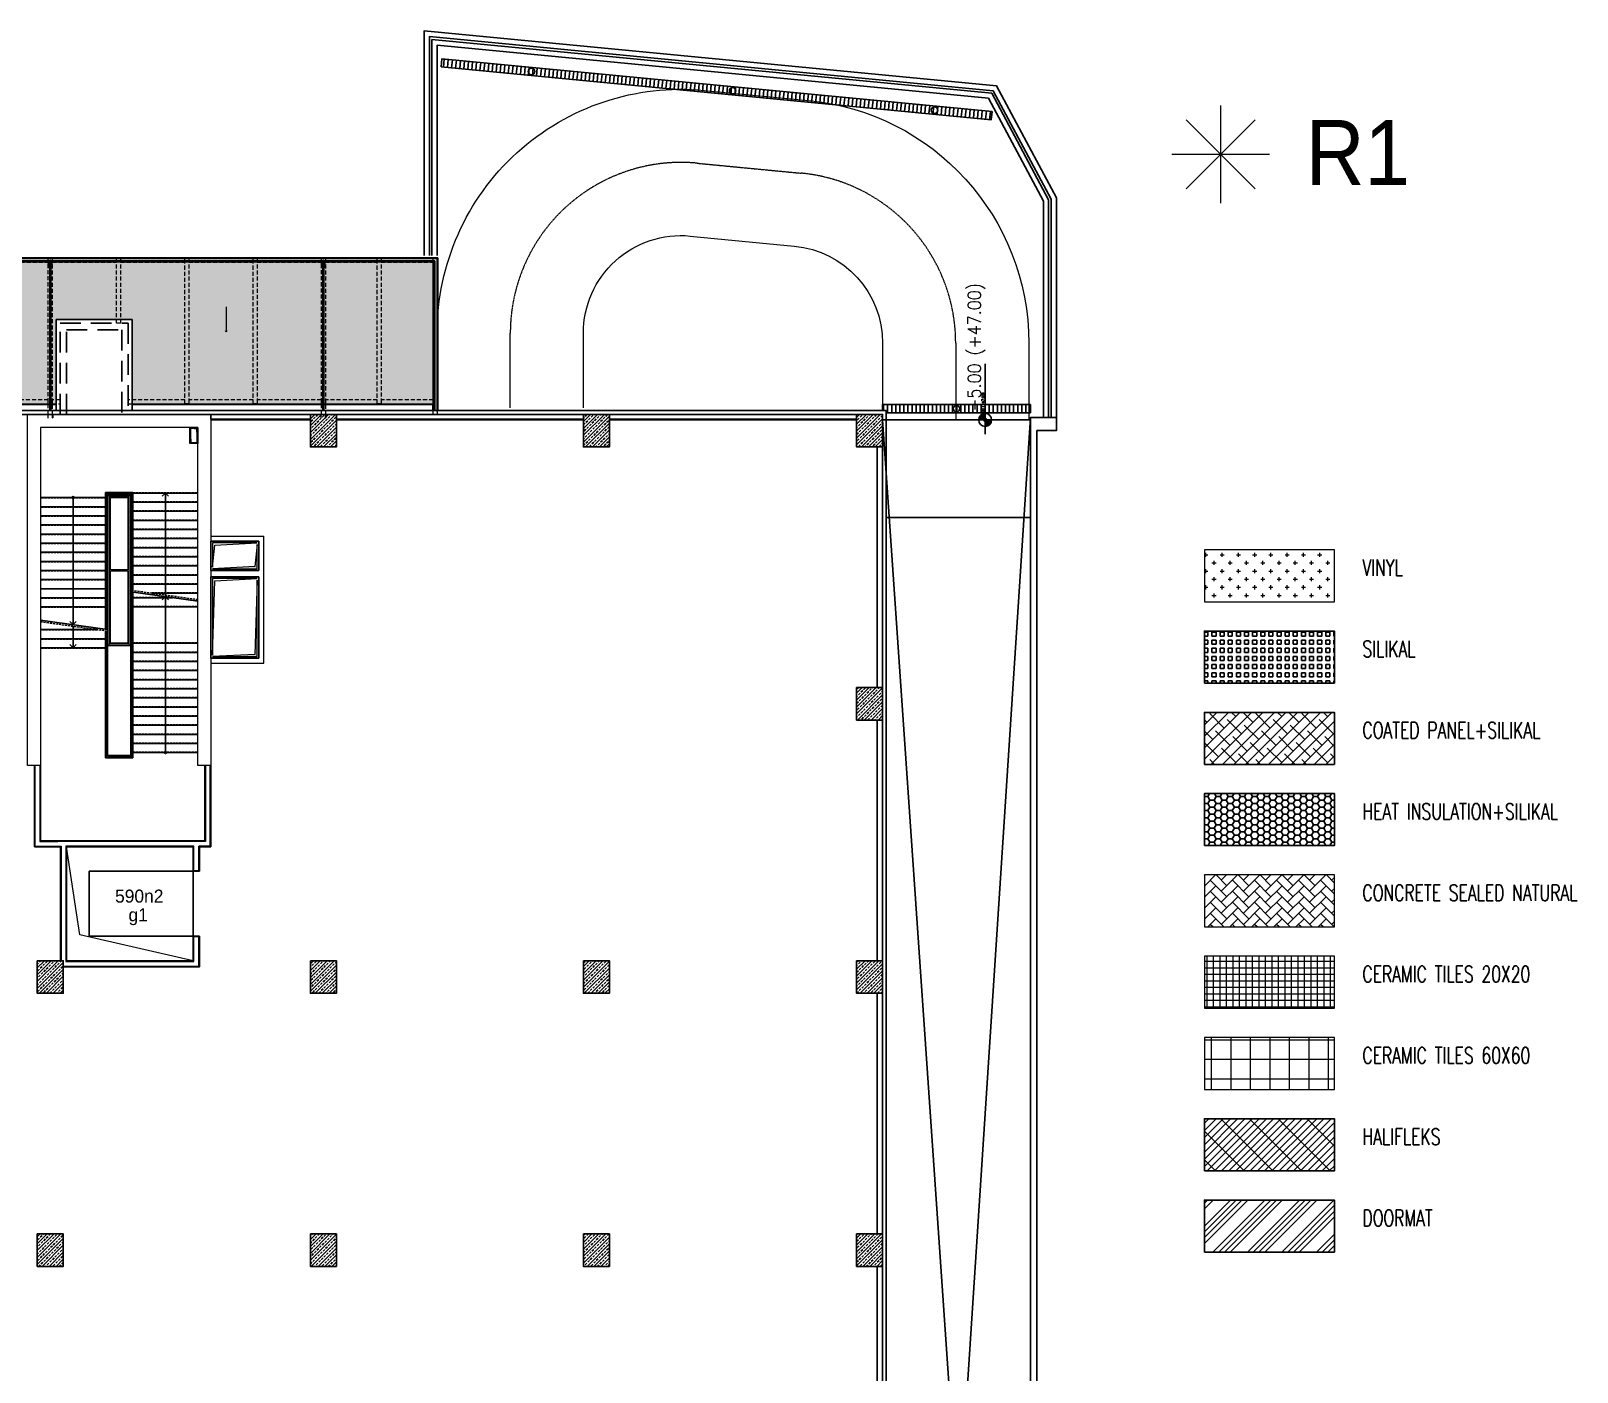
# Model space of a CAD drawing. Header units: metres. Extents: x -11920 to 1298, y -8631 to 433.
# Drawn here: x -3458 to 1298, y -3691 to 433 of the extents above; entities that cross this region are included whole.
import ezdxf
from ezdxf.enums import TextEntityAlignment as Align

# ---------------------------------------------------------------- set-up
doc = ezdxf.new("R2010")
doc.units = ezdxf.units.M
doc.header["$LTSCALE"] = 0.01
doc.header["$MEASUREMENT"] = 0
for name, pattern in [('DASHDOT', [1, 0.5, -0.25, 0, -0.25]), ('HIDDEN', [9.525, 6.35, -3.175]), ('HIDDEN2', [0.1875, 0.125, -0.0625])]:
    doc.linetypes.add(name, pattern=pattern)
doc.layers.get('0').update_dxf_attribs({"color": 30, "lineweight": 0})
for name, color, linetype, lineweight in [('Ag-040', 2, 'Continuous', 20), ('AG-ELEV-03', 9, 'Continuous', 20), ('AG-Notation_Slope', 255, 'Continuous', 9), ('AG-Steel-Hidden', 197, 'HIDDEN2', 20), ('AG-Wall', 4, 'Continuous', 20), ('Cephe Duvarı', 3, 'Continuous', 30), ('DOS-AG-Floor_Ceramic', 171, 'Continuous', 15), ('DOS-AG-Floor_Concrete(with hardener)', 14, 'Continuous', 18), ('DOS-AG-Floor_PVC', 91, 'Continuous', 15), ('DOS-AG-Text', 7, 'Continuous', 0), ('PERDE DUVAR', 5, 'Continuous', 40), ('shaft', 3, 'Continuous', 20)]:
    doc.layers.add(name, color=color, linetype=linetype, lineweight=lineweight)
for name, color, linetype in [('AG-ELEV-02', 152, 'Continuous'), ('AG-HATCH', 9, 'Continuous'), ('AG-HIDDEN', 9, 'HIDDEN'), ('AG-PLASTER', 73, 'Continuous'), ('AG-STAIR', 3, 'Continuous'), ('AR-HANDRAIL', 20, 'Continuous'), ('DOS-AG-Doormat', 131, 'Continuous'), ('DOS-AG-Floor-Acrudur', 57, 'Continuous'), ('DOS-AG-Floor-Acrydur-2', 33, 'Continuous'), ('DOS-AG-Floor-CoatedPanel', 254, 'Continuous'), ('DOS-AG-Floor-halifleks', 240, 'Continuous'), ('V-0_Hatch_Concrete', 252, 'Continuous'), ('V-0_Notation_Level_200', 2, 'Continuous'), ('V-0_Notation_Level_200 @ 1', 2, 'Continuous'), ('V-0_Notation_Level_200 @ 10', 2, 'Continuous'), ('V-0_Notation_Level_200 @ 50', 2, 'Continuous'), ('V-2_Column', 160, 'Continuous'), ('V-2_Stair', 100, 'Continuous'), ('V-2_Wall_Concrete', 160, 'Continuous'), ('V-5_Mechanical', 222, 'Continuous')]:
    doc.layers.add(name, color=color, linetype=linetype)
doc.styles.add('ARIAL-ING', font='arial.ttf')
doc.styles.add('IIS IKEA SANS', font='')
doc.styles.add('KOT', font='simplex.shx', dxfattribs={"width": 0.9})
doc.styles.add('TROMANS', font='simplex.shx')
doc.styles.get('IIS IKEA SANS').set_extended_font_data('IKEA Sans')

# ---------------------------------------------------------------- blocks, each defined once
blk = doc.blocks.new('150714_ARSA$0$KOLON 80X120')
at = {"layer": 'V-0_Hatch_Concrete'}
h = blk.add_hatch(dxfattribs=at)
h.set_pattern_fill('ANSI33', color=256, scale=60)
h.set_pattern_definition([(45, (-19036.79, -4512.143), (-10.606602, 10.606602), []), (45, (-19026.183, -4512.143), (-10.606602, 10.606602), [7.5, -3.75])])
h.paths.add_polyline_path([(0, 100), (80, 100), (80, 0), (0, 0)])
blk.add_lwpolyline([(0, 100), (80, 100), (80, 0), (0, 0), (0, 100)])
blk = doc.blocks.new('*U24')
h = blk.add_hatch(color=256)
h.paths.add_polyline_path([(0, 0), (248, 0, 0.414214), (0, 248)])
h.paths.add_polyline_path([(0, -248), (0, 0), (-248, 0, 0.414214)])
for p, q in [((-547, 0), (2149, 0)), ((0, 503), (0, -536))]:
    blk.add_line(p, q)
blk.add_circle((0, 0), 248)
at = {"style": 'KOT', "width": 0.9}
blk.add_attdef('BITMIS-KOT', text='', height=400, dxfattribs=at).set_placement((319, 15), align=Align.BOTTOM_LEFT)
blk.add_attdef('KABA-KOT', text='', height=400, dxfattribs=at).set_placement((314, -177), align=Align.TOP_LEFT)
blk = doc.blocks.new('*U96')
at = {"layer": 'V-0_Notation_Level_200 @ 1'}
ref = blk.add_blockref('*U24', (-522.7, -762.9), dxfattribs=dict(at, xscale=0.0016, yscale=0.0016, zscale=0.0016, rotation=90))
ref.add_attrib('BITMIS-KOT', '-5.00 (+47.00)', dxfattribs={"layer": '0', "height": 0.8, "rotation": 90, "style": 'KOT', "width": 0.9}).set_placement((-522.7, -762.4), align=Align.BOTTOM_LEFT)
at = {"layer": 'V-0_Notation_Level_200 @ 10'}
ref = blk.add_blockref('*U24', (-522.7, -762.9), dxfattribs=dict(at, xscale=0.016, yscale=0.016, zscale=0.016, rotation=90))
ref.add_attrib('BITMIS-KOT', '-5.00 (+47.00)', dxfattribs={"layer": '0', "height": 8, "rotation": 90, "style": 'KOT', "width": 0.9}).set_placement((-522.9, -757.8), align=Align.BOTTOM_LEFT)
at = {"layer": 'V-0_Notation_Level_200 @ 50'}
ref = blk.add_blockref('*U24', (-522.7, -762.9), dxfattribs=dict(at, xscale=0.08, yscale=0.08, zscale=0.08, rotation=90))
ref.add_attrib('BITMIS-KOT', '-5.00 (+47.00)', dxfattribs={"layer": '0', "height": 40, "rotation": 90, "style": 'KOT', "width": 0.9}).set_placement((-523.9, -737.3), align=Align.BOTTOM_LEFT)
blk = doc.blocks.new('A$C5BCB4934')
at = {"layer": 'PERDE DUVAR', "lineweight": -2}
blk.add_lwpolyline([(-564, 0), (-564, 1080), (0, 1080), (0, 0), (-40, 0), (-40, 1040), (-524, 1040), (-524, 0)], close=True, dxfattribs=at)
blk = doc.blocks.new('exhaust')
at = {"color": 8, "ltscale": 0.3}
blk.add_lwpolyline([(0, 700), (4640, 700), (4640, 0), (0, 0)], close=True, dxfattribs=at)
for points in [[(50, 650), (0, 700)], [(4590, 650), (4640, 700)], [(50, 50), (0, 0)], [(4640, 0), (4590, 50)]]:
    blk.add_lwpolyline(points, dxfattribs=at)
at = {"color": 122, "ltscale": 0.3}
blk.add_lwpolyline([(50, 650), (4590, 650), (4590, 50), (50, 50)], close=True, dxfattribs=at)
for points in [[(2305, 80), (80, 80), (80, 620), (2305, 620), (2305, 80)], [(2335, 620), (4560, 620), (4560, 80), (2335, 80), (2335, 620)]]:
    blk.add_lwpolyline(points, dxfattribs=at)
blk = doc.blocks.new('KKK1')
at = {"layer": 'AR-HANDRAIL', "linetype": 'DASHDOT', "ltscale": 5}
blk.add_lwpolyline([(-140, 18), (-140, -82)], dxfattribs=at)
at = {"layer": 'AR-HANDRAIL', "color": 152, "ltscale": 2.5}
blk.add_lwpolyline([(-175, -20), (-175, 0), (-105, 0), (-105, -20)], dxfattribs=at)
at = {"layer": 'AR-HANDRAIL', "color": 9, "linetype": 'HIDDEN', "ltscale": 10}
blk.add_lwpolyline([(-175, -20), (-175, -25), (-105, -25), (-105, -20)], dxfattribs=at)
blk.add_lwpolyline([(-148, -25), (-148, -60), (-132, -60), (-132, -25)], close=True, dxfattribs=at)
blk = doc.blocks.new('A$C5B44039D')
at = {"color": 8, "ltscale": 0.3}
blk.add_lwpolyline([(-272, -213), (-277, -208)], dxfattribs=at)
at = {"layer": 'AG-HIDDEN', "ltscale": 100}
for p, q in [((-284, -217), (-484, -217)), ((-200, -201), (0, -201)), ((-200, -229), (0, -229)), ((-284, -245), (-484, -245)), ((-284, -273), (-484, -273)), ((-200, -257), (0, -257)), ((-200, -285), (0, -285)), ((-284, -301), (-484, -301)), ((-284, -329), (-484, -329)), ((-200, -313), (0, -313)), ((-284, -357), (-484, -357)), ((-200, -341), (0, -341)), ((-200, -369), (0, -369)), ((-284, -385), (-484, -385)), ((-284, -413), (-484, -413)), ((-200, -397), (0, -397)), ((-200, -425), (0, -425)), ((-284, -441), (-484, -441)), ((-284, -469), (-484, -469)), ((-200, -453), (0, -453)), ((-284, -497), (-484, -497)), ((0, -529.8), (-206.5, -500.9)), ((-200, -481), (0, -481)), ((-200, -523), (-77.8, -523)), ((-141.7, -509), (0, -509)), ((-284, -525), (-484, -525)), ((-284, -553), (-484, -553)), ((-200, -551), (0, -551)), ((-484, -597.6), (-277.5, -626.5)), ((-309.7, -623), (-484, -623)), ((-284, -651), (-484, -651)), ((-200, -663), (0, -663)), ((-284, -679), (-484, -679)), ((-200, -691), (0, -691)), ((-200, -719), (0, -719)), ((-200, -747), (0, -747)), ((-200, -775), (0, -775)), ((-200, -803), (0, -803)), ((-200, -831), (0, -831)), ((-200, -859), (0, -859)), ((-200, -887), (0, -887)), ((-200, -915), (0, -915)), ((-200, -943), (0, -943)), ((-200, -971), (0, -971)), ((-200, -999), (0, -999))]:
    blk.add_line(p, q, dxfattribs=at)
at = {"layer": 'AG-STAIR'}
for p, q in [((-284, -216), (-484, -216)), ((-200, -200), (-284, -200)), ((-284, -200), (-284, -620.6)), ((-200, -501.8), (-200, -200)), ((-200, -202), (0, -202)), ((-200, -230), (0, -230)), ((-284, -244), (-484, -244)), ((-284, -272), (-484, -272)), ((-200, -258), (0, -258)), ((-284, -300), (-484, -300)), ((-284, -328), (-484, -328)), ((-200, -286), (0, -286)), ((-200, -314), (0, -314)), ((-284, -356), (-484, -356)), ((-200, -342), (0, -342)), ((-200, -370), (0, -370)), ((-284, -384), (-484, -384)), ((-284, -412), (-484, -412)), ((-200, -398), (0, -398)), ((-200, -426), (0, -426)), ((-284, -440), (-484, -440)), ((-284, -468), (-484, -468)), ((-200, -454), (0, -454)), ((-284, -496), (-484, -496)), ((0, -534.9), (-206.5, -506)), ((-200, -482), (0, -482)), ((-200, -1016), (-200, -506.9)), ((-141.7, -510), (0, -510)), ((-284, -524), (-484, -524)), ((-284, -552), (-484, -552)), ((-200, -524), (-77.8, -524)), ((-200, -552), (0, -552)), ((-484, -592.6), (-277.5, -621.5)), ((-309.7, -622), (-484, -622)), ((-284, -650), (-484, -650)), ((-284, -625.6), (-284, -1016)), ((-200, -664), (0, -664)), ((-284, -678), (-484, -678)), ((-200, -692), (0, -692)), ((-200, -720), (0, -720)), ((-200, -748), (0, -748)), ((-200, -776), (0, -776)), ((-200, -804), (0, -804)), ((-200, -832), (0, -832)), ((-200, -860), (0, -860)), ((-200, -888), (0, -888)), ((-200, -916), (0, -916)), ((-200, -944), (0, -944)), ((-200, -972), (0, -972)), ((-284, -1016), (-200, -1016)), ((-200, -1000), (0, -1000))]:
    blk.add_line(p, q, dxfattribs=at)
at = {"layer": 'AG-STAIR', "color": 9}
for p, q in [((-384, -216), (-384, -606.6)), ((-100, -202), (-100, -515.8)), ((-100, -520.9), (-100, -1000)), ((-384, -611.6), (-384, -678))]:
    blk.add_line(p, q, dxfattribs=at)
for points in [[(-90.1, -211.9), (-100, -202), (-109.9, -211.9)], [(-90.1, -530.8), (-100, -520.9), (-109.9, -530.8)], [(-393.9, -596.7), (-384, -606.6), (-374.1, -596.7)], [(-393.9, -668.1), (-384, -678), (-374.1, -668.1)]]:
    blk.add_lwpolyline(points, dxfattribs=at)
for centre in [(-384, -216), (-100, -1000)]:
    blk.add_circle(centre, 3, dxfattribs=at)
at = {"layer": 'AR-HANDRAIL', "color": 9, "ltscale": 2.5}
for points in [[(-202, -501.6), (-202, -202), (-282, -202), (-282, -620.8)], [(-206.5, -500.9), (-206.5, -206.5), (-277.5, -206.5), (-277.5, -621.5)], [(-202, -506.6), (-202, -1014), (-282, -1014), (-282, -625.9)], [(-206.5, -506), (-206.5, -1009.5), (-277.5, -1009.5), (-277.5, -626.5)]]:
    blk.add_lwpolyline(points, dxfattribs=at)
at = {"layer": 'AR-HANDRAIL', "ltscale": 2.5}
for points in [[(-202.4, -501.5), (-202.4, -202.4), (-281.7, -202.4), (-281.7, -620.9)], [(-206.2, -501), (-206.2, -206.2), (-277.9, -206.2), (-277.9, -621.4)], [(-202.4, -506.6), (-202.4, -1013.7), (-281.7, -1013.7), (-281.7, -625.9)], [(-206.2, -506), (-206.2, -1009.9), (-277.9, -1009.9), (-277.9, -626.5)]]:
    blk.add_lwpolyline(points, dxfattribs=at)
at = {"layer": 'AR-HANDRAIL', "yscale": 0.1, "zscale": 0.1}
for p, xscale, rotation in [((-284, -216), 0.1, 90), ((-200, -230), -0.1, 270), ((-284, -300), 0.1, 90), ((-200, -314), -0.1, 270), ((-284, -384), 0.1, 90), ((-200, -398), -0.1, 270), ((-284, -468), 0.1, 90), ((-200, -482), -0.1, 270), ((-284, -552), 0.1, 90), ((-200, -552), -0.1, 270), ((-284, -678), -0.1, 90), ((-200, -664), 0.1, 270), ((-284, -748), -0.1, 90), ((-200, -748), 0.1, 270), ((-284, -832), -0.1, 90), ((-200, -832), 0.1, 270), ((-284, -916), -0.1, 90), ((-200, -916), 0.1, 270), ((-284, -1000), -0.1, 90), ((-200, -1000), 0.1, 270), ((-256, -1016), -0.1, 180), ((-200, -1016), -0.1, 180)]:
    blk.add_blockref('KKK1', p, dxfattribs=dict(at, xscale=xscale, rotation=rotation))
for p, xscale in [((-256, -200), 0.1), ((-228, -200), -0.1)]:
    blk.add_blockref('KKK1', p, dxfattribs=dict(at, xscale=xscale))
blk = doc.blocks.new('FAGDFS')
at = {"color": 3}
for p, q in [((-15, 207), (-15, 4622)), ((15, 207), (15, 4622)), ((-35, 207), (-35, 187)), ((-35, 207), (35, 207)), ((-35, 187), (35, 187)), ((35, 207), (35, 187))]:
    blk.add_line(p, q, dxfattribs=at)
for points in [[(-12, 85), (-27, 85), (-27, 187), (-12, 187)], [(10, 165), (10, 0), (-10, 0), (-10, 165)], [(12, 85), (27, 85), (27, 187), (12, 187)]]:
    blk.add_lwpolyline(points, close=True, dxfattribs=at)
blk = doc.blocks.new('SACAK')
at = {"layer": 'AG-HATCH', "true_color": 0x303030}
h = blk.add_hatch(dxfattribs=at)
h.set_pattern_fill('ACAD_ISO07W100', color=250, scale=5, angle=45, style=0)
h.set_pattern_definition([(45, (2208.435, 745.879), (-17.67767, 17.67767), [2.5, -15])])
h.paths.add_polyline_path([(-938.5, 291.5), (-938.5, 31.2), (-11.8, 31.2), (-11.8, 468.2), (-3621.6, 468.2), (-4378.6, 31.2), (-1171.5, 31.2), (-1171.5, 291.5)])
at = {"layer": 'AG-ELEV-02'}
for p, q in [((-3625.3, 481.8), (-4439.8, 11.5)), ((-3624.9, 480.4), (-4437.1, 11.5)), ((-3624.7, 479.7), (-4435.7, 11.5)), ((1.8, 481.8), (-3625.3, 481.8)), ((0.4, 480.4), (-3624.9, 480.4)), ((-0.3, 479.7), (-3624.7, 479.7)), ((-0.3, 11.5), (-0.3, 479.7)), ((1.8, 481.8), (0.4, 480.4)), ((0.4, 11.5), (0.4, 480.4)), ((1.8, 11.5), (1.8, 481.8)), ((-3622.8, 472.4), (-3709.1, 422.6)), ((-3622.5, 471.5), (-3708.2, 422.1)), ((-2871.9, 472.4), (-3622.8, 472.4)), ((-2872.8, 471.5), (-3622.5, 471.5)), ((-2871.9, 472.4), (-2872.8, 471.5)), ((-2872.8, 465.2), (-2872.8, 471.5)), ((-2871.9, 465.2), (-2871.9, 472.4)), ((-2031.4, 472.4), (-2869.1, 472.4)), ((-2869.1, 472.4), (-2868.2, 471.5)), ((-2869.1, 465.2), (-2869.1, 472.4)), ((-2032.3, 471.5), (-2868.2, 471.5)), ((-2868.2, 465.2), (-2868.2, 471.5)), ((-2031.4, 472.4), (-2032.3, 471.5)), ((-2032.3, 465.2), (-2032.3, 471.5)), ((-2031.4, 465.2), (-2031.4, 472.4)), ((-1191.4, 472.4), (-2028.6, 472.4)), ((-2028.6, 472.4), (-2027.7, 471.5)), ((-2028.6, 465.2), (-2028.6, 472.4)), ((-1192.3, 471.5), (-2027.7, 471.5)), ((-2027.7, 465.2), (-2027.7, 471.5)), ((-1191.4, 472.4), (-1192.3, 471.5)), ((-1192.3, 465.2), (-1192.3, 471.5)), ((-1191.4, 465.2), (-1191.4, 472.4)), ((-351.4, 472.4), (-1188.6, 472.4)), ((-1188.6, 472.4), (-1187.7, 471.5)), ((-1188.6, 465.2), (-1188.6, 472.4)), ((-352.3, 471.5), (-1187.7, 471.5)), ((-1187.7, 465.2), (-1187.7, 471.5)), ((-351.4, 472.4), (-352.3, 471.5)), ((-352.3, 465.2), (-352.3, 471.5)), ((-351.4, 465.2), (-351.4, 472.4)), ((-7.6, 472.4), (-348.6, 472.4)), ((-348.6, 472.4), (-347.7, 471.5)), ((-348.6, 465.2), (-348.6, 472.4)), ((-8.5, 471.5), (-347.7, 471.5)), ((-347.7, 465.2), (-347.7, 471.5)), ((-7.6, 472.4), (-8.5, 471.5)), ((-8.5, 11.5), (-8.5, 471.5)), ((-7.6, 11.5), (-7.6, 472.4)), ((-3711.9, 421), (-4421.1, 11.5)), ((-3712.8, 419.4), (-4419.3, 11.5)), ((-3712.8, 412.7), (-3712.8, 419.4)), ((-3711.9, 412.7), (-3711.9, 421)), ((-3709.1, 412.7), (-3709.1, 422.6)), ((-3708.2, 412.7), (-3708.2, 422.1))]:
    blk.add_line(p, q, dxfattribs=at)
at = {"layer": 'AG-ELEV-02', "ltscale": 5}
blk.add_line((0, 8.5), (0, 480), dxfattribs=at)
at = {"layer": 'AG-ELEV-03'}
for p, q in [((-3621.6, 468.2), (-3704.9, 420.2)), ((-3621.6, 468.2), (-3622.5, 471.5)), ((-2876.1, 468.2), (-3621.6, 468.2)), ((-2876.1, 468.2), (-2872.8, 471.5)), ((-2876.1, 451.3), (-2876.1, 468.2)), ((-2876.1, 451.3), (-2872, 451.3)), ((-2864.9, 451.3), (-2869, 451.3)), ((-2864.9, 468.2), (-2868.2, 471.5)), ((-2035.6, 468.2), (-2864.9, 468.2)), ((-2864.9, 451.3), (-2864.9, 468.2)), ((-2035.6, 468.2), (-2032.3, 471.5)), ((-2035.6, 451.3), (-2035.6, 468.2)), ((-2035.6, 451.3), (-2031.5, 451.3)), ((-2024.4, 451.3), (-2028.5, 451.3)), ((-2024.4, 468.2), (-2027.7, 471.5)), ((-1195.6, 468.2), (-2024.4, 468.2)), ((-2024.4, 451.3), (-2024.4, 468.2)), ((-1195.6, 468.2), (-1192.3, 471.5)), ((-1195.6, 451.3), (-1195.6, 468.2)), ((-1195.6, 451.3), (-1191.5, 451.3)), ((-1184.4, 451.3), (-1188.5, 451.3)), ((-1184.4, 468.2), (-1187.7, 471.5)), ((-355.6, 468.2), (-1184.4, 468.2)), ((-1184.4, 451.3), (-1184.4, 468.2)), ((-355.6, 468.2), (-352.3, 471.5)), ((-355.6, 451.3), (-355.6, 468.2)), ((-355.6, 451.3), (-351.5, 451.3)), ((-344.4, 451.3), (-348.5, 451.3)), ((-344.4, 468.2), (-347.7, 471.5)), ((-344.4, 451.3), (-344.4, 468.2)), ((-11.8, 468.2), (-344.4, 468.2)), ((-11.8, 468.2), (-8.5, 471.5)), ((-11.8, 11.5), (-11.8, 468.2)), ((-3716.1, 413.7), (-4412.7, 11.5)), ((-3716.1, 413.7), (-3712.8, 419.4)), ((-3716.1, 398.8), (-3716.1, 413.7)), ((-3716.1, 398.8), (-3712, 398.8)), ((-3704.9, 398.8), (-3709, 398.8)), ((-3704.9, 420.2), (-3708.2, 422.1)), ((-3704.9, 398.8), (-3704.9, 420.2)), ((-2038, 29.3), (-4381.8, 29.3)), ((-1171.5, 31.2), (-4378.6, 31.2)), ((-1182, 29.3), (-2038, 29.3)), ((-1171.5, 29.3), (-1182, 29.3)), ((-11.8, 31.2), (-938.5, 31.2)), ((-358, 29.3), (-938.5, 29.3)), ((-13.7, 29.3), (-358, 29.3)), ((-13.7, 29.3), (-11.8, 31.2)), ((-13.7, 11.5), (-13.7, 29.3))]:
    blk.add_line(p, q, dxfattribs=at)
at = {"layer": 'AG-Notation_Slope', "ltscale": 0.3}
for points in [[(-3409.7, 331.1), (-3409.7, 255.8), (-3407.7, 256.6), (-3409.7, 253), (-3411.6, 256.6), (-3409.7, 255.8)], [(-2983.8, 331.1), (-2983.8, 255.8), (-2981.9, 256.6), (-2983.8, 253), (-2985.7, 256.6), (-2983.8, 255.8)], [(-2536, 331.1), (-2536, 255.8), (-2534.1, 256.6), (-2536, 253), (-2538, 256.6), (-2536, 255.8)], [(-1929.4, 331.1), (-1929.4, 255.8), (-1927.5, 256.6), (-1929.4, 253), (-1931.4, 256.6), (-1929.4, 255.8)], [(-1521.3, 331.1), (-1521.3, 255.8), (-1519.3, 256.6), (-1521.3, 253), (-1523.2, 256.6), (-1521.3, 255.8)], [(-648.9, 331.1), (-648.9, 255.8), (-647, 256.6), (-648.9, 253), (-650.9, 256.6), (-648.9, 255.8)]]:
    blk.add_lwpolyline(points, dxfattribs=at)
at = {"layer": 'AG-Steel-Hidden', "ltscale": 10000}
for p, q in [((-3624.8, 480), (-4436.3, 11.5)), ((-3506.2, 480), (-3624.8, 480)), ((-3506.2, 480), (-3506.2, 467.6))]:
    blk.add_line(p, q, dxfattribs=at)
for points in [[(-3506.2, 32.5), (-3493.8, 32.5), (-3493.8, 480), (-3506.2, 480)], [(-3296.2, 32.5), (-3283.8, 32.5), (-3283.8, 480), (-3296.2, 480)], [(-3086.2, 32.5), (-3073.8, 32.5), (-3073.8, 480), (-3086.2, 480)], [(-2666.2, 32.5), (-2653.8, 32.5), (-2653.8, 480), (-2666.2, 480)], [(-2456.2, 32.5), (-2443.8, 32.5), (-2443.8, 480), (-2456.2, 480)], [(-2246.2, 32.5), (-2233.8, 32.5), (-2233.8, 480), (-2246.2, 480)], [(-1813.8, 32.5), (-1826.2, 32.5), (-1826.2, 480), (-1813.8, 480)], [(-1603.8, 32.5), (-1616.2, 32.5), (-1616.2, 480), (-1603.8, 480)], [(-1393.8, 32.5), (-1406.2, 32.5), (-1406.2, 480), (-1393.8, 480)], [(-973.8, 280), (-986.2, 280), (-986.2, 480), (-973.8, 480)], [(-763.8, 32.5), (-776.2, 32.5), (-776.2, 480), (-763.8, 480)], [(-553.8, 32.5), (-566.2, 32.5), (-566.2, 480), (-553.8, 480)], [(-171.9, 32.5), (-184.3, 32.5), (-184.3, 480), (-171.9, 480)], [(-3716.2, 0), (-3703.8, 0), (-3703.8, 434.4), (-3716.2, 427.2)], [(-3926.2, 32.5), (-3913.8, 32.5), (-3913.8, 313.2), (-3926.2, 306)], [(-4136.2, 32.5), (-4123.8, 32.5), (-4123.8, 191.9), (-4136.2, 184.7)], [(-4346.2, 0), (-4333.8, 0), (-4333.8, 70.7), (-4346.2, 63.5)], [(-2880.3, -1), (-2880.3, 0), (-2859.7, 0), (-2859.7, -1)], [(-2040.3, -1), (-2040.3, 0), (-2019.7, 0), (-2019.7, -1)], [(-1200.3, -1), (-1200.3, 0), (-1179.7, 0), (-1179.7, -1)], [(-360.3, -1), (-360.3, 0), (-339.7, 0), (-339.7, -1)], [(-3720.3, -1), (-3720.3, 0), (-3699.7, 0), (-3699.7, -1)]]:
    blk.add_lwpolyline(points, close=True, dxfattribs=at)
for points in [[(-3493.8, 480), (-3296.2, 480), (-3296.2, 467.6), (-3493.8, 467.6), (-3493.8, 480)], [(-3283.8, 480), (-3086.2, 480), (-3086.2, 467.6), (-3283.8, 467.6), (-3283.8, 480)], [(-3073.8, 480), (-2876.2, 480), (-2876.2, 467.6), (-3073.8, 467.6), (-3073.8, 480)], [(-2876.2, 0), (-2863.8, 0), (-2863.8, 480), (-2876.2, 480), (-2876.2, 0)], [(-2863.8, 480), (-2666.2, 480), (-2666.2, 467.6), (-2863.8, 467.6), (-2863.8, 480)], [(-2653.8, 480), (-2456.2, 480), (-2456.2, 467.6), (-2653.8, 467.6), (-2653.8, 480)], [(-2443.8, 480), (-2246.2, 480), (-2246.2, 467.6), (-2443.8, 467.6), (-2443.8, 480)], [(-2233.8, 480), (-2036.2, 480), (-2036.2, 467.6), (-2233.8, 467.6), (-2233.8, 480)], [(-2023.8, 0), (-2036.2, 0), (-2036.2, 480), (-2023.8, 480), (-2023.8, 0)], [(-1826.2, 480), (-2023.8, 480), (-2023.8, 467.6), (-1826.2, 467.6), (-1826.2, 480)], [(-1616.2, 480), (-1813.8, 480), (-1813.8, 467.6), (-1616.2, 467.6), (-1616.2, 480)], [(-1406.2, 480), (-1603.8, 480), (-1603.8, 467.6), (-1406.2, 467.6), (-1406.2, 480)], [(-1196.2, 480), (-1393.8, 480), (-1393.8, 467.6), (-1196.2, 467.6), (-1196.2, 480)], [(-1183.8, 0), (-1196.2, 0), (-1196.2, 480), (-1183.8, 480), (-1183.8, 0)], [(-986.2, 480), (-1183.8, 480), (-1183.8, 467.6), (-986.2, 467.6), (-986.2, 480)], [(-776.2, 480), (-973.8, 480), (-973.8, 467.6), (-776.2, 467.6), (-776.2, 480)], [(-566.2, 480), (-763.8, 480), (-763.8, 467.6), (-566.2, 467.6), (-566.2, 480)], [(-356.2, 480), (-553.8, 480), (-553.8, 467.6), (-356.2, 467.6), (-356.2, 480)], [(-343.8, 0), (-356.2, 0), (-356.2, 480), (-343.8, 480), (-343.8, 0)], [(-184.3, 480), (-343.8, 480), (-343.8, 467.6), (-184.3, 467.6), (-184.3, 480)], [(-12.4, 480), (-171.9, 480), (-171.9, 467.6), (-12.4, 467.6), (-12.4, 480)], [(0, 0), (-12.4, 0), (-12.4, 480), (0, 480), (0, 0)], [(-3506.2, 467.6), (-3621.5, 467.6), (-3703.8, 420.1)], [(-3716.2, 412.9), (-3913.8, 298.8)], [(-3926.2, 291.7), (-4123.8, 177.6)], [(-4136.2, 170.4), (-4333.8, 56.3)], [(-4346.2, 49.2), (-4430.1, 0.8)], [(-4353.6, 44.9), (-4346.2, 44.9), (-4346.2, 32.5), (-4375.1, 32.5)], [(-4333.8, 44.9), (-4136.2, 44.9), (-4136.2, 32.5), (-4333.8, 32.5), (-4333.8, 44.9)], [(-4123.8, 44.9), (-3926.2, 44.9), (-3926.2, 32.5), (-4123.8, 32.5), (-4123.8, 44.9)], [(-3913.8, 44.9), (-3716.2, 44.9), (-3716.2, 32.5), (-3913.8, 32.5), (-3913.8, 44.9)], [(-3703.8, 44.9), (-3506.2, 44.9), (-3506.2, 32.5), (-3703.8, 32.5), (-3703.8, 44.9)], [(-3493.8, 44.9), (-3296.2, 44.9), (-3296.2, 32.5), (-3493.8, 32.5), (-3493.8, 44.9)], [(-3283.8, 44.9), (-3086.2, 44.9), (-3086.2, 32.5), (-3283.8, 32.5), (-3283.8, 44.9)], [(-3073.8, 44.9), (-2876.2, 44.9), (-2876.2, 32.5), (-3073.8, 32.5), (-3073.8, 44.9)], [(-2863.8, 44.9), (-2666.2, 44.9), (-2666.2, 32.5), (-2863.8, 32.5), (-2863.8, 44.9)], [(-2653.8, 44.9), (-2456.2, 44.9), (-2456.2, 32.5), (-2653.8, 32.5), (-2653.8, 44.9)], [(-2443.8, 44.9), (-2246.2, 44.9), (-2246.2, 32.5), (-2443.8, 32.5), (-2443.8, 44.9)], [(-2233.8, 44.9), (-2036.2, 44.9), (-2036.2, 32.5), (-2233.8, 32.5), (-2233.8, 44.9)], [(-1826.2, 44.9), (-2023.8, 44.9), (-2023.8, 32.5), (-1826.2, 32.5), (-1826.2, 44.9)], [(-1616.2, 44.9), (-1813.8, 44.9), (-1813.8, 32.5), (-1616.2, 32.5), (-1616.2, 44.9)], [(-1406.2, 44.9), (-1603.8, 44.9), (-1603.8, 32.5), (-1406.2, 32.5), (-1406.2, 44.9)], [(-1196.2, 44.9), (-1393.8, 44.9), (-1393.8, 32.5), (-1196.2, 32.5), (-1196.2, 44.9)], [(-1160, 44.9), (-1183.8, 44.9), (-1183.8, 32.5), (-1160, 32.5), (-1160, 44.9)], [(-776.2, 44.9), (-950, 44.9), (-950, 32.5), (-776.2, 32.5), (-776.2, 44.9)], [(-566.2, 44.9), (-763.8, 44.9), (-763.8, 32.5), (-566.2, 32.5), (-566.2, 44.9)], [(-356.2, 44.9), (-553.8, 44.9), (-553.8, 32.5), (-356.2, 32.5), (-356.2, 44.9)], [(-184.3, 44.9), (-343.8, 44.9), (-343.8, 32.5), (-184.3, 32.5), (-184.3, 44.9)], [(-12.4, 44.9), (-171.9, 44.9), (-171.9, 32.5), (-12.4, 32.5), (-12.4, 44.9)]]:
    blk.add_lwpolyline(points, dxfattribs=at)
for points in [[(-3716.8, -1), (-3717.8, -1), (-3717.8, -10.3, 1), (-3716.8, -10.3)], [(-3703.2, -1), (-3702.2, -1), (-3702.2, -10.3, -1), (-3703.2, -10.3)], [(-2876.8, -1), (-2877.8, -1), (-2877.8, -10.3, 1), (-2876.8, -10.3)], [(-2863.2, -1), (-2862.2, -1), (-2862.2, -10.3, -1), (-2863.2, -10.3)], [(-2036.8, -1), (-2037.8, -1), (-2037.8, -10.3, 1), (-2036.8, -10.3)], [(-2023.2, -1), (-2022.2, -1), (-2022.2, -10.3, -1), (-2023.2, -10.3)], [(-1196.8, -1), (-1197.8, -1), (-1197.8, -10.3, 1), (-1196.8, -10.3)], [(-1183.2, -1), (-1182.2, -1), (-1182.2, -10.3, -1), (-1183.2, -10.3)], [(-356.8, -1), (-357.8, -1), (-357.8, -10.3, 1), (-356.8, -10.3)], [(-343.2, -1), (-342.2, -1), (-342.2, -10.3, -1), (-343.2, -10.3)]]:
    blk.add_lwpolyline(points, format="xyb", close=True, dxfattribs=at)
at = {"layer": 'AG-ELEV-02', "color": 3, "xscale": 0.1, "yscale": 0.1, "zscale": 0.1, "rotation": 180}
for p in [(-2870.5, 473.7), (-2030, 473.7), (-1190, 473.7), (-350, 473.7)]:
    blk.add_blockref('FAGDFS', p, dxfattribs=at)
blk = doc.blocks.new('A$C60D5476E')
at = {"layer": 'AG-ELEV-02', "ltscale": 2.5}
h = blk.add_hatch(dxfattribs=at)
h.set_pattern_fill('ANSI31', color=256, scale=1000, angle=-50.4861)
h.set_pattern_definition([(354.51395, (16712.23, -9671.01), (11.9504, 124.42744), [])])
h.paths.add_polyline_path([(11364, 12664), (9739, -4258), (9988, -4282), (11613, 12640)])
h = blk.add_hatch(dxfattribs=at)
h.set_pattern_fill('ANSI31', color=256, scale=1000, angle=-45)
h.set_pattern_definition([(9e-15, (8186.57, -22898.02), (5e-14, 125), [])])
edge = h.paths.add_edge_path()
edge.add_line((728, -1029), (728, -5464))
edge.add_line((728, -5464), (978, -5464))
edge.add_line((978, -5464), (978, -914))
edge.add_line((978, -914), (793, -914))
blk.add_lwpolyline([(11364, 12664), (9739, -4258), (9988, -4282), (11613, 12640)], close=True, dxfattribs=at)
blk.add_lwpolyline([(728, -1029), (728, -5464), (978, -5464), (978, -914), (793, -914)], dxfattribs=at)
for centre in [(11223, 9886), (10629, 3698), (10032, -2514), (853, -3189)]:
    blk.add_circle(centre, 100, dxfattribs=at)
at = {"layer": 'V-2_Stair', "ltscale": 2.5}
for p, q in [((-2492, -1029), (-2492, -5464)), ((508, -1029), (508, -5464))]:
    blk.add_line(p, q, dxfattribs=at)

msp = doc.modelspace()

# ---------------------------------------------------------------- hatches: boundary and pattern name
at = {"layer": 'DOS-AG-Doormat'}
h = msp.add_hatch(dxfattribs=at)
h.set_pattern_fill('ANSI34', color=256, scale=100, style=0)
h.paths.add_polyline_path([(151.8, -3322.2), (551.8, -3322.2), (551.8, -3162.2), (151.8, -3162.2)])
at = {"layer": 'DOS-AG-Floor-Acrudur'}
h = msp.add_hatch(dxfattribs=at)
h.set_pattern_fill('SQUARE', color=256, scale=100, style=0)
h.set_pattern_definition([(0, (-4e-12, -227.785), (0, 12.5), [12.5, -12.5]), (90, (-4e-12, -227.785), (-12.5, 8e-16), [12.5, -12.5])])
h.paths.add_polyline_path([(151.8, -1572.2), (551.8, -1572.2), (551.8, -1412.2), (151.8, -1412.2)])
at = {"layer": 'DOS-AG-Floor-Acrydur-2'}
h = msp.add_hatch(dxfattribs=at)
h.set_pattern_fill('HONEY', color=256, scale=100)
h.set_pattern_definition([(0, (-4e-12, 222.215), (18.75, 10.82532), [12.5, -25]), (120, (-4e-12, 222.215), (-18.75, 10.82532), [12.5, -25]), (60, (-4e-12, 222.215), (4e-15, 21.650635), [-25, 12.5])])
h.paths.add_polyline_path([(151.8, -2072.2), (551.8, -2072.2), (551.8, -1912.2), (151.8, -1912.2)])
at = {"layer": 'DOS-AG-Floor-CoatedPanel'}
h = msp.add_hatch(dxfattribs=at)
h.set_pattern_fill('ANSI38', color=256, scale=200, style=0)
h.set_pattern_definition([(45, (-1926.435, -1798.879), (-17.67767, 17.67767), []), (135, (-1926.435, -1798.879), (-53.033, 17.67767), [62.5, -37.5])])
h.paths.add_polyline_path([(151.8, -1822.2), (551.8, -1822.2), (551.8, -1662.2), (151.8, -1662.2)])
at = {"layer": 'DOS-AG-Floor-halifleks'}
h = msp.add_hatch(dxfattribs=at)
h.set_pattern_fill('GRATE', color=256, scale=500, angle=45, style=0)
h.set_pattern_definition([(45, (-1926.435, -2021.094), (-11.04854, 11.04854), []), (135, (-1926.435, -2021.094), (-44.1942, -44.1942), [])])
h.paths.add_polyline_path([(151.8, -3072.2), (551.8, -3072.2), (551.8, -2912.2), (151.8, -2912.2)])
at = {"layer": 'DOS-AG-Floor_Ceramic'}
h = msp.add_hatch(dxfattribs=at)
h.set_pattern_fill('HP1-01E0', color=256, scale=20, pattern_type=2)
h.set_pattern_definition([(0, (-4e-12, -1027.785), (0, 20), []), (90, (-4e-12, -1027.785), (-20, 1e-15), [])])
h.paths.add_polyline_path([(151.8, -2572.2), (551.8, -2572.2), (551.8, -2412.2), (151.8, -2412.2)])
at = {"layer": 'DOS-AG-Floor_Ceramic', "ltscale": 5}
h = msp.add_hatch(dxfattribs=at)
h.set_pattern_fill('HP1-01E0', color=256, scale=60, pattern_type=2)
h.set_pattern_definition([(0, (-1926.435, -2548.88), (0, 60), []), (90, (-1926.435, -2548.88), (-60, 4e-15), [])])
h.paths.add_polyline_path([(151.8, -2822.2), (551.8, -2822.2), (551.8, -2662.2), (151.8, -2662.2)])
at = {"layer": 'DOS-AG-Floor_Concrete(with hardener)'}
h = msp.add_hatch(dxfattribs=at)
h.set_pattern_fill('AR-HBONE', color=256, scale=6)
h.set_pattern_definition([(45, (-4e-12, -277.785), (3e-15, 33.94113), [72, -24]), (135, (16.97, -260.814), (3e-15, 33.94113), [72, -24])])
h.paths.add_polyline_path([(151.8, -2322.2), (551.8, -2322.2), (551.8, -2162.2), (151.8, -2162.2)])
at = {"layer": 'DOS-AG-Floor_PVC'}
h = msp.add_hatch(dxfattribs=at)
h.set_pattern_fill('CROSS', color=256, scale=100, style=0)
h.set_pattern_definition([(0, (-4e-12, -277.785), (25, 25), [12.5, -37.5]), (90, (6.25, -284.035), (-25, 25), [12.5, -37.5])])
h.paths.add_polyline_path([(151.8, -1322.2), (551.8, -1322.2), (551.8, -1162.2), (151.8, -1162.2)])
at = {"layer": 'shaft', "ltscale": 2000}
h = msp.add_hatch(color=256, dxfattribs=at)
h.dxf.hatch_style = 1
h.paths.add_polyline_path([(-2946.4, -832.9), (-2946.4, -787.9), (-2964.4, -787.9), (-2948.4, -789.9)])
at = {"layer": 'shaft'}
h = msp.add_hatch(color=256, dxfattribs=at)
h.dxf.hatch_style = 1
h.paths.add_polyline_path([(-2899.4, -1220.9), (-2761.9, -1220.9), (-2761.9, -1145.9), (-2768.9, -1213.9)])
h = msp.add_hatch(color=256, dxfattribs=at)
h.dxf.hatch_style = 1
h.paths.add_polyline_path([(-2899.4, -1490.9), (-2761.9, -1490.9), (-2761.9, -1255.9), (-2768.9, -1483.9)])

# ---------------------------------------------------------------- linework, layer by layer
at = {"color": 8, "ltscale": 2.5}
for points in [[(-2208.4, -725.9), (-2208.4, -496.1, -0.442544), (-1386.7, 250.5), (-1066.7, 219.8, -0.386439), (-388.4, -526.8), (-388.4, -762.9)], [(-1758.4, -725.9), (-1758.4, -496.1, -0.442544), (-1429.8, -197.4), (-1109.8, -228.2, -0.386439), (-838.4, -526.8), (-838.4, -725.9)]]:
    msp.add_lwpolyline(points, format="xyb", dxfattribs=at)
at = {"color": 1, "ltscale": 0.3, "transparency": 33554687}
for points in [[(201.6, 204.1), (201.6, -95.9)], [(95.5, 160.2), (307.6, -51.9)], [(95.5, -51.9), (307.6, 160.2)], [(51.6, 54.1), (351.6, 54.1)]]:
    msp.add_lwpolyline(points, dxfattribs=at)
at = {"color": 8, "linetype": 'HIDDEN', "ltscale": 25}
msp.add_lwpolyline([(-1983.4, -725.9), (-1983.4, -496.1, -0.442544), (-1408.2, 26.5), (-1088.2, -4.2, -0.386439), (-613.4, -526.8), (-613.4, -762.9)], format="xyb", dxfattribs=at)
at = {"layer": 'AG-ELEV-02', "ltscale": 2.5}
for points in [[(-363.4, -795.9), (-303.4, -795.9), (-303.4, -79.8), (-487.5, 264.1), (-2248.4, 433.3), (-2248.4, -257.2)], [(-343.4, -755.9), (-343.4, -89.8), (-512.7, 226.4), (-2208.4, 389.2), (-2208.4, -257.2)], [(-303.4, -755.9), (-383.4, -755.9), (-383.4, -4155.9), (-363.4, -4155.9), (-363.4, -795.9), (-303.4, -795.9)], [(-303.4, -755.9), (-303.4, -795.9)]]:
    msp.add_lwpolyline(points, dxfattribs=at)
at = {"layer": 'AG-ELEV-02', "color": 1, "ltscale": 2.5}
for points in [[(-319.4, -755.9), (-319.4, -83.8), (-497.6, 249), (-2232.4, 415.7), (-2232.4, -257.2)], [(-2224.4, -257.2), (-2224.4, 406.9), (-502.6, 241.5), (-327.4, -85.8), (-327.4, -755.9)]]:
    msp.add_lwpolyline(points, dxfattribs=at)
at = {"layer": 'AG-ELEV-02', "ltscale": 1000, "transparency": 33554687}
msp.add_lwpolyline([(-3379.9, -734.4), (-3379.9, -454.4), (-3146.9, -454.4), (-3146.9, -734.4)], dxfattribs=at)
at = {"layer": 'AG-HIDDEN', "ltscale": 1000}
for points in [[(-3368.4, -745.9), (-3368.4, -465.9), (-3158.4, -465.9), (-3158.4, -745.9)], [(-3348.4, -745.9), (-3348.4, -485.9), (-3178.4, -485.9), (-3178.4, -745.9), (-3348.4, -745.9)]]:
    msp.add_lwpolyline(points, dxfattribs=at)
at = {"layer": 'AG-PLASTER'}
for p, q in [((-2904.4, -762.9), (-2598.4, -762.9)), ((-2518.4, -762.9), (-1758.4, -762.9)), ((-1678.4, -762.9), (-918.4, -762.9)), ((-855.4, -845.9), (-855.4, -1585.9)), ((-855.4, -1685.9), (-855.4, -2425.9)), ((-3447.4, -2075.9), (-3447.4, -1825.9)), ((-3428.4, -2056.9), (-3428.4, -1825.9)), ((-2923.4, -1825.9), (-2923.4, -2056.9)), ((-2904.4, -1825.9), (-2904.4, -2075.9)), ((-3367.4, -2075.9), (-3447.4, -2075.9)), ((-2923.4, -2056.9), (-3428.4, -2056.9)), ((-3367.4, -2075.9), (-3367.4, -2425.9)), ((-2939.4, -2150.9), (-2939.4, -2075.9)), ((-2939.4, -2075.9), (-2904.4, -2075.9)), ((-2958.4, -2150.9), (-2939.4, -2150.9)), ((-855.4, -2525.9), (-855.4, -3265.9)), ((-855.4, -3365.9), (-855.4, -4105.9))]:
    msp.add_line(p, q, dxfattribs=at)
for points in [[(-2958.4, -2150.9), (-2958.4, -2075.9), (-3348.4, -2075.9), (-3348.4, -2425.9), (-2958.4, -2425.9), (-2958.4, -2350.9)], [(-3358.4, -2444.9), (-2939.4, -2444.9), (-2939.4, -2350.9), (-2958.4, -2350.9)]]:
    msp.add_lwpolyline(points, dxfattribs=at)
at = {"layer": 'AG-Wall', "ltscale": 1000, "transparency": 33554687}
msp.add_line((-2904.4, -1120.9), (-2741.9, -1120.9), dxfattribs=at)
at = {"layer": 'AG-Wall'}
for p, q in [((-2741.9, -1510.9), (-2741.9, -1120.9)), ((-2904.4, -1510.9), (-2741.9, -1510.9)), ((-3430.4, -1825.9), (-3430.4, -2058.9)), ((-2906.4, -2073.9), (-2906.4, -1825.9)), ((-3445.4, -2073.9), (-3365.4, -2073.9)), ((-3365.4, -2073.9), (-3365.4, -2425.9))]:
    msp.add_line(p, q, dxfattribs=at)
at = {"layer": 'AG-Wall', "lineweight": -2}
for p, q in [((-3445.4, -1825.9), (-3445.4, -2073.9)), ((-2921.4, -1825.9), (-2921.4, -2058.9)), ((-3430.4, -2058.9), (-3375.4, -2058.9))]:
    msp.add_line(p, q, dxfattribs=at)
at = {"layer": 'AG-Wall', "linetype": 'Continuous', "transparency": 33554687}
for p, q in [((-2921.4, -2058.9), (-3375.4, -2058.9)), ((-3350.4, -2073.9), (-3350.4, -2427.9)), ((-2956.4, -2073.9), (-3350.4, -2073.9)), ((-2956.4, -2148.9), (-2956.4, -2073.9)), ((-2906.4, -2073.9), (-2941.4, -2073.9)), ((-2941.4, -2148.9), (-2941.4, -2073.9)), ((-2956.4, -2148.9), (-2941.4, -2148.9)), ((-2956.4, -2427.9), (-2956.4, -2352.9)), ((-3350.4, -2427.9), (-2956.4, -2427.9))]:
    msp.add_line(p, q, dxfattribs=at)
at = {"layer": 'AG-Wall'}
for points in [[(-2904.4, -745.9), (-2598.4, -745.9), (-2598.4, -760.9), (-2904.4, -760.9), (-2904.4, -745.9)], [(-2518.4, -745.9), (-1758.4, -745.9), (-1758.4, -760.9), (-2518.4, -760.9), (-2518.4, -745.9)], [(-1678.4, -745.9), (-918.4, -745.9), (-918.4, -760.9), (-1678.4, -760.9), (-1678.4, -745.9)], [(-853.4, -1585.9), (-853.4, -845.9), (-838.4, -845.9), (-838.4, -1585.9), (-853.4, -1585.9)], [(-2904.4, -1225.9), (-2756.9, -1225.9), (-2756.9, -1135.9), (-2904.4, -1135.9)], [(-2904.4, -1495.9), (-2756.9, -1495.9), (-2756.9, -1245.9), (-2904.4, -1245.9)], [(-853.4, -3265.9), (-853.4, -2525.9), (-838.4, -2525.9), (-838.4, -3265.9), (-853.4, -3265.9)], [(-853.4, -4105.9), (-853.4, -3365.9), (-838.4, -3365.9), (-838.4, -4105.9), (-853.4, -4105.9)]]:
    msp.add_lwpolyline(points, dxfattribs=at)
msp.add_lwpolyline([(-853.4, -2425.9), (-853.4, -1685.9), (-838.4, -1685.9), (-838.4, -2425.9)], close=True, dxfattribs=at)
at = {"layer": 'AG-Wall', "linetype": 'Continuous', "transparency": 33554687}
msp.add_lwpolyline([(-3358.4, -2442.9), (-2941.4, -2442.9), (-2941.4, -2352.9), (-2956.4, -2352.9)], dxfattribs=at)
at = {"layer": 'Cephe Duvarı', "lineweight": -2, "ltscale": 1000, "transparency": 33554687}
for p, q in [((-6798.4, -734.4), (-826.9, -734.4)), ((-6798.4, -745.9), (-838.4, -745.9)), ((-838.4, -745.9), (-838.4, -5338.9)), ((-826.9, -734.4), (-826.9, -5338.9))]:
    msp.add_line(p, q, dxfattribs=at)
at = {"layer": 'DOS-AG-Doormat'}
msp.add_lwpolyline([(151.8, -3322.2), (551.8, -3322.2), (551.8, -3162.2), (151.8, -3162.2)], close=True, dxfattribs=at)
at = {"layer": 'DOS-AG-Floor-Acrudur'}
msp.add_lwpolyline([(151.8, -1572.2), (551.8, -1572.2), (551.8, -1412.2), (151.8, -1412.2)], close=True, dxfattribs=at)
at = {"layer": 'DOS-AG-Floor-Acrydur-2'}
msp.add_lwpolyline([(151.8, -2072.2), (551.8, -2072.2), (551.8, -1912.2), (151.8, -1912.2)], close=True, dxfattribs=at)
at = {"layer": 'DOS-AG-Floor-CoatedPanel'}
msp.add_lwpolyline([(151.8, -1822.2), (551.8, -1822.2), (551.8, -1662.2), (151.8, -1662.2)], close=True, dxfattribs=at)
at = {"layer": 'DOS-AG-Floor-halifleks'}
msp.add_lwpolyline([(151.8, -3072.2), (551.8, -3072.2), (551.8, -2912.2), (151.8, -2912.2)], close=True, dxfattribs=at)
at = {"layer": 'DOS-AG-Floor_Ceramic'}
for points in [[(151.8, -2572.2), (551.8, -2572.2), (551.8, -2412.2), (151.8, -2412.2)], [(151.8, -2822.2), (551.8, -2822.2), (551.8, -2662.2), (151.8, -2662.2)]]:
    msp.add_lwpolyline(points, close=True, dxfattribs=at)
at = {"layer": 'DOS-AG-Floor_Concrete(with hardener)'}
msp.add_lwpolyline([(151.8, -2322.2), (551.8, -2322.2), (551.8, -2162.2), (151.8, -2162.2)], close=True, dxfattribs=at)
at = {"layer": 'DOS-AG-Floor_PVC'}
msp.add_lwpolyline([(151.8, -1322.2), (551.8, -1322.2), (551.8, -1162.2), (151.8, -1162.2)], close=True, dxfattribs=at)
at = {"layer": 'shaft', "ltscale": 2000}
msp.add_lwpolyline([(-2969.4, -785.9), (-2944.4, -785.9), (-2944.4, -835.9), (-2969.4, -835.9)], close=True, dxfattribs=at)
for points in [[(-2967.4, -788.9), (-2967.4, -833.9), (-2949.5, -833.9), (-2965.4, -831.9), (-2967.4, -788.9)], [(-2946.4, -832.9), (-2946.4, -787.9), (-2964.4, -787.9), (-2948.4, -789.9), (-2946.4, -832.9)]]:
    msp.add_lwpolyline(points, dxfattribs=at)
at = {"layer": 'shaft', "ltscale": 100}
for points in [[(-3213.4, -1001.9), (-3159.4, -1001.9), (-3159.4, -1224.4), (-3213.4, -1224.4)], [(-3213.4, -1227.4), (-3159.4, -1227.4), (-3159.4, -1449.9), (-3213.4, -1449.9)]]:
    msp.add_lwpolyline(points, close=True, dxfattribs=at)
at = {"layer": 'shaft'}
for points in [[(-2904.4, -1135.9), (-2756.9, -1135.9), (-2756.9, -1225.9), (-2904.4, -1225.9)], [(-2904.4, -1245.9), (-2756.9, -1245.9), (-2756.9, -1495.9), (-2904.4, -1495.9)]]:
    msp.add_lwpolyline(points, close=True, dxfattribs=at)
for points in [[(-2761.9, -1140.9), (-2899.4, -1140.9), (-2899.4, -1215.9), (-2892.4, -1147.9), (-2761.9, -1140.9)], [(-2899.4, -1220.9), (-2761.9, -1220.9), (-2761.9, -1145.9), (-2768.9, -1213.9), (-2899.4, -1220.9)], [(-2761.9, -1250.9), (-2899.4, -1250.9), (-2899.4, -1485.9), (-2892.4, -1257.9), (-2761.9, -1250.9)], [(-2899.4, -1490.9), (-2761.9, -1490.9), (-2761.9, -1255.9), (-2768.9, -1483.9), (-2899.4, -1490.9)], [(-2958.4, -2075.9), (-2958.4, -2425.9), (-3348.4, -2425.9), (-3348.4, -2075.9), (-2958.4, -2075.9)]]:
    msp.add_lwpolyline(points, dxfattribs=at)
at = {"layer": 'shaft', "ltscale": 0.3}
msp.add_lwpolyline([(-2958.4, -2425.9), (-3307.5, -2346.1), (-3348.4, -2075.9)], dxfattribs=at)
at = {"layer": 'V-2_Stair', "ltscale": 2.5}
msp.add_line((-838.4, -762.9), (-383.4, -762.9), dxfattribs=at)
for points in [[(-605.2, -4155.9), (-383.4, -755.9)], [(-838.4, -762.9), (-605.2, -4155.9)]]:
    msp.add_lwpolyline(points, dxfattribs=at)
at = {"layer": 'V-2_Wall_Concrete'}
msp.add_lwpolyline([(-2958.4, -2150.9), (-2958.4, -2075.9), (-3348.4, -2075.9), (-3348.4, -2425.9), (-2958.4, -2425.9), (-2958.4, -2350.9)], dxfattribs=at)
at = {"layer": 'V-5_Mechanical', "linetype": 'Continuous'}
msp.add_lwpolyline([(-2958.4, -2350.9), (-2958.4, -2150.9), (-3278.4, -2150.9), (-3278.4, -2350.9)], close=True, dxfattribs=at)

# ---------------------------------------------------------------- block references
at = {"xscale": 0.1, "yscale": 0.1, "zscale": 0.1, "rotation": 90}
msp.add_blockref('A$C60D5476E', (-929.8, -813.7), dxfattribs=at)
for name, p in [('A$C5BCB4934', (-2904.4, -1825.9)), ('A$C5B44039D', (-2944.4, -785.9))]:
    msp.add_blockref(name, p)
at = {"color": 2, "xscale": 0.1, "yscale": 0.1, "zscale": 0.1, "rotation": 90}
msp.add_blockref('exhaust', (-3151.4, -1457.9), dxfattribs=at)
at = {"layer": 'AG-ELEV-02'}
msp.add_blockref('SACAK', (-2208.4, -745.9), dxfattribs=at)
at = {"layer": 'V-0_Notation_Level_200'}
msp.add_blockref('*U96', (0, 0), dxfattribs=at)
at = {"layer": 'V-2_Column', "lineweight": -2, "transparency": 33554610}
for p in [(-2598.4, -845.9), (-1758.4, -845.9), (-918.4, -845.9), (-918.4, -1685.9), (-918.4, -1685.9), (-3438.4, -2525.9), (-2598.4, -2525.9), (-1758.4, -2525.9), (-918.4, -2525.9), (-3438.4, -3365.9), (-2598.4, -3365.9), (-1758.4, -3365.9), (-918.4, -3365.9)]:
    msp.add_blockref('150714_ARSA$0$KOLON 80X120', p, dxfattribs=at)

# ---------------------------------------------------------------- texts
at = {"layer": 'Ag-040', "style": 'IIS IKEA SANS'}
for s, p in [('590n2', (-3199.1, -2247.3)), ('g1', (-3157.8, -2304.8))]:
    msp.add_text(s, height=40, dxfattribs=at).set_placement(p)
at = {"layer": 'DOS-AG-Text', "ltscale": 0.3, "transparency": 33554687, "style": 'ARIAL-ING', "width": 0.9}
msp.add_text('R1', height=200, dxfattribs=at).set_placement((462.8, -40.6))
at = {"layer": 'DOS-AG-Text', "ltscale": 1000, "style": 'TROMANS', "width": 0.7}
for s, p in [('VINYL', (638, -1242.2)), ('SILIKAL', (638, -1492.2)), ('COATED PANEL+SILIKAL', (638, -1742.2)), ('HEAT INSULATION+SILIKAL', (638, -1992.2)), ('CONCRETE SEALED NATURAL', (638, -2242.2)), ('CERAMIC TILES 20X20', (638, -2492.2)), ('CERAMIC TILES 60X60', (638, -2742.2)), ('HALIFLEKS', (638, -2992.2)), ('DOORMAT', (638, -3242.2))]:
    msp.add_text(s, height=50, dxfattribs=at).set_placement(p)

doc.saveas('drawing.dxf')
